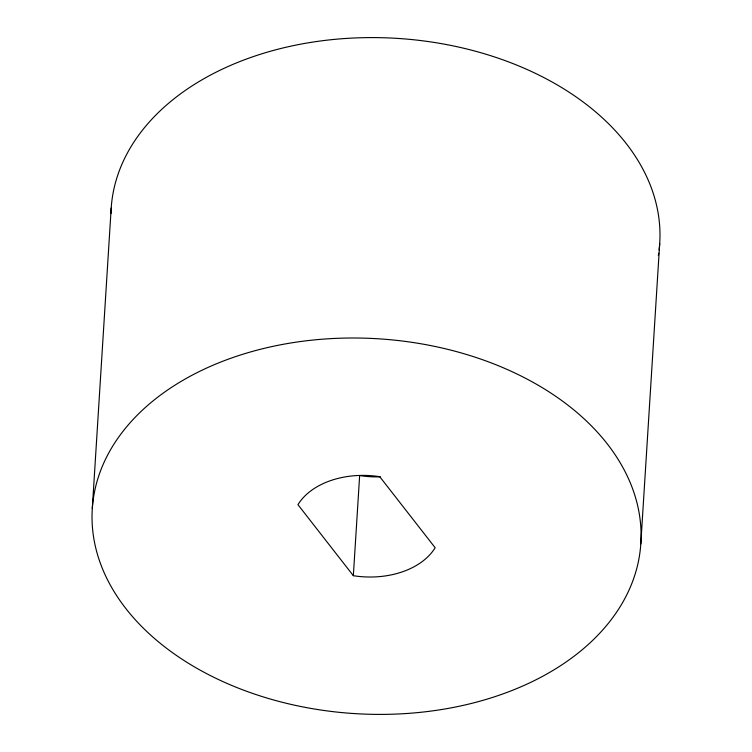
<?xml version="1.0" encoding="UTF-8"?>
<svg xmlns="http://www.w3.org/2000/svg" width="752" height="752" viewBox="0 0 752 752"><rect width="100%" height="100%" fill="white"/><g stroke="black" fill="none" stroke-linecap="round" stroke-linejoin="round"><path stroke-width="1.13" d="M92.299 508.549L111.193 208.144M353.346 575.703L297.952 504.677A74.204 50.704 3.6 0 1 379.751 476.702L435.145 547.729A74.204 50.704 3.6 0 1 353.346 575.703L359.644 475.565A74.204 50.704 3.6 0 0 380.258 476.815M640.807 543.856A274.828 187.784 3.6 0 0 240.142 355.104A274.828 187.784 3.6 0 0 218.7 679.639A274.828 187.784 3.6 0 0 640.807 543.856L659.701 243.451M110.948 213.596A274.828 187.784 3.6 0 1 398.626 38.474A274.828 187.784 3.6 0 1 659.109 249.984M658.686 253.236A274.828 187.784 3.6 0 1 658.348 255.398"/></g></svg>
